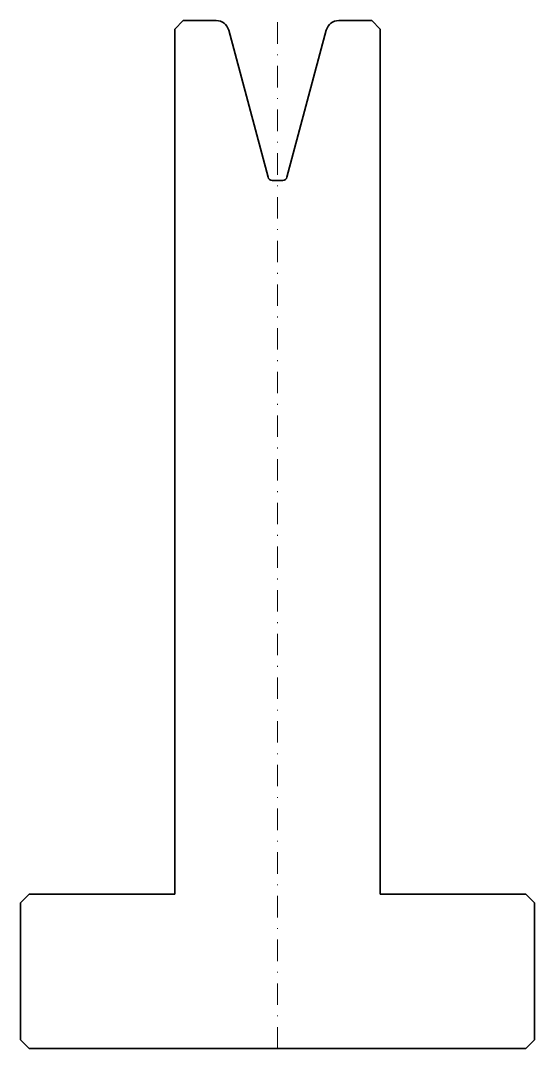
# Model space of a CAD drawing. Header units: millimetres. Extents: x -30 to 30, y -120 to 0.
import ezdxf

# ---------------------------------------------------------------- set-up
doc = ezdxf.new("R2010")
doc.units = ezdxf.units.MM
doc.header["$LTSCALE"] = 5
doc.linetypes.add('AUSGEZOGEN', pattern=[0])
doc.linetypes.add('DASHDOT', pattern=[1, 0.5, -0.25, 0, -0.25])
doc.layers.add('2', color=7, linetype='Continuous')

msp = doc.modelspace()

# ---------------------------------------------------------------- linework, layer by layer
at = {"layer": '2', "color": 7, "linetype": 'AUSGEZOGEN', "lineweight": 35}
for p, q in [((-12, -1), (-11, 0)), ((-11, 0), (-7.15, 0)), ((7.15, 0), (11, 0)), ((11, 0), (12, -1)), ((-12, -102), (-12, -1)), ((-5.7, -1.11), (-1.1, -18.29)), ((5.7, -1.11), (1.1, -18.29)), ((12, -1), (12, -102)), ((-0.62, -18.66), (0.62, -18.66)), ((-30, -103), (-29, -102)), ((-30, -119), (-30, -103)), ((-29, -102), (-12, -102)), ((12, -102), (29, -102)), ((29, -102), (30, -103)), ((30, -103), (30, -119)), ((-29, -120), (-30, -119)), ((29, -120), (-29, -120)), ((30, -119), (29, -120))]:
    msp.add_line(p, q, dxfattribs=at)
at = {"layer": '2', "color": 7, "linetype": 'DASHDOT', "lineweight": 18}
msp.add_line((0, -120), (0, 0), dxfattribs=at)
at = {"layer": '2', "color": 7, "linetype": 'AUSGEZOGEN', "lineweight": 35}
for centre, radius, start, end in [((-7.15, -1.5), 1.5, 15, 90), ((7.15, -1.5), 1.5, 90, 165), ((-0.62, -18.16), 0.5, 195, 270), ((0.62, -18.16), 0.5, 270, 345)]:
    msp.add_arc(centre, radius, start, end, dxfattribs=at)

doc.saveas('drawing.dxf')
